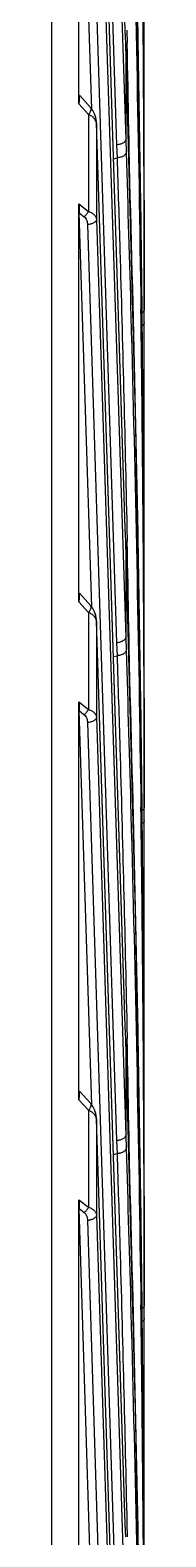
# Model space of a CAD drawing. Header units: millimetres. Extents: x 3299 to 14264, y 1863 to 5555.
# Drawn here: x 4326.89 to 4329.69, y 2664.88 to 2710.5 of the extents above; entities that cross this region are included whole.
import ezdxf

# ---------------------------------------------------------------- set-up
doc = ezdxf.new("R2010")
doc.units = ezdxf.units.MM

msp = doc.modelspace()

# ---------------------------------------------------------------- linework, layer by layer
at = {"color": 7, "linetype": 'Continuous'}
for p, q in [((4329.68745, 2506.47879), (4329.68745, 2834.06743)), ((4326.88745, 2536.97882), (4326.88745, 2803.5674)), ((4329.11277, 2710.48948), (4328.24194, 2737.82807)), ((4327.96846, 2734.75973), (4328.8519, 2707.02502)), ((4328.24194, 2734.91972), (4329.12538, 2707.185)), ((4329.11277, 2695.41409), (4328.24194, 2722.75269)), ((4329.11299, 2695.42364), (4328.24216, 2722.76226)), ((4327.71242, 2708.26461), (4327.71242, 2720.31166)), ((4328.09693, 2708.1082), (4327.71667, 2720.04602)), ((4327.96846, 2719.68435), (4328.8519, 2691.94963)), ((4328.24194, 2719.84433), (4329.12538, 2692.10962)), ((4329.68738, 2705.34823), (4329.62249, 2716.95973)), ((4329.11277, 2710.48948), (4329.11299, 2710.49903)), ((4329.12508, 2710.10288), (4329.11277, 2710.48948)), ((4329.12561, 2710.1029), (4329.11299, 2710.49903)), ((4329.16056, 2710.50011), (4329.16895, 2710.10374)), ((4329.12538, 2710.09335), (4329.12508, 2710.10288)), ((4329.12538, 2710.09335), (4329.12508, 2710.10288)), ((4329.12538, 2710.09335), (4329.12561, 2710.1029)), ((4329.12538, 2710.09335), (4329.12538, 2707.185)), ((4328.00148, 2707.94448), (4327.71242, 2708.26461)), ((4328.06879, 2708.14553), (4327.72356, 2708.52788)), ((4328.00148, 2707.94448), (4328.00148, 2705.00743)), ((4328.24194, 2707.6773), (4328.24216, 2707.68685)), ((4329.11277, 2680.3387), (4328.24194, 2707.6773)), ((4328.24194, 2707.6773), (4328.24194, 2704.76894)), ((4329.11299, 2680.34825), (4328.24216, 2707.68687)), ((4329.12538, 2707.185), (4329.13785, 2706.79178)), ((4328.8519, 2707.02502), (4328.86436, 2706.6318)), ((4328.7568, 2706.60574), (4328.86436, 2706.6318)), ((4329.57951, 2705.34689), (4329.57855, 2705.41536)), ((4329.62015, 2702.04319), (4329.57855, 2705.41536)), ((4327.71242, 2693.18923), (4327.71242, 2705.23627)), ((4327.71242, 2705.23627), (4328.00148, 2705.00743)), ((4328.09693, 2693.03281), (4327.71667, 2704.97063)), ((4327.71667, 2704.97063), (4327.87227, 2704.84744)), ((4329.6207, 2702.04319), (4329.57951, 2705.34689)), ((4329.68078, 2705.34821), (4329.68745, 2702.04402)), ((4329.68253, 2705.34822), (4329.68364, 2704.95245)), ((4329.68364, 2704.95245), (4329.68745, 2702.04402)), ((4329.68745, 2704.95246), (4329.68738, 2705.34812)), ((4327.96846, 2704.60896), (4328.8519, 2676.87424)), ((4328.24194, 2704.76894), (4329.12538, 2677.03423)), ((4329.68738, 2690.27284), (4329.62249, 2701.88434)), ((4329.11277, 2695.41409), (4329.11299, 2695.42364)), ((4329.12508, 2695.02749), (4329.11277, 2695.41409)), ((4329.12561, 2695.02751), (4329.11299, 2695.42364)), ((4329.16056, 2695.42472), (4329.16895, 2695.02836)), ((4329.12538, 2695.01796), (4329.12508, 2695.02749)), ((4329.12538, 2695.01796), (4329.12508, 2695.02749)), ((4329.12538, 2695.01796), (4329.12561, 2695.02751)), ((4329.12538, 2695.01796), (4329.12538, 2692.10962)), ((4328.00148, 2692.8691), (4327.71242, 2693.18923)), ((4328.06879, 2693.07015), (4327.72356, 2693.45249)), ((4328.00148, 2692.8691), (4328.00148, 2689.93204)), ((4328.24194, 2692.60191), (4328.24216, 2692.61146)), ((4329.11277, 2665.26331), (4328.24194, 2692.60191)), ((4328.24194, 2692.60191), (4328.24194, 2689.69355)), ((4329.11299, 2665.27286), (4328.24216, 2692.61148)), ((4328.8519, 2691.94963), (4328.86436, 2691.55641)), ((4329.12538, 2692.10962), (4329.13785, 2691.7164)), ((4328.7568, 2691.53035), (4328.86436, 2691.55641)), ((4329.57951, 2690.27151), (4329.57855, 2690.33997)), ((4329.62015, 2686.9678), (4329.57855, 2690.33997)), ((4327.71242, 2678.11384), (4327.71242, 2690.16088)), ((4327.71242, 2690.16088), (4328.00148, 2689.93204)), ((4328.09693, 2677.95742), (4327.71667, 2689.89524)), ((4327.71667, 2689.89524), (4327.87227, 2689.77206)), ((4329.6207, 2686.9678), (4329.57951, 2690.27151)), ((4329.68078, 2690.27282), (4329.68745, 2686.96863)), ((4329.68253, 2690.27283), (4329.68364, 2689.87706)), ((4329.68364, 2689.87706), (4329.68745, 2686.96863)), ((4329.68745, 2689.87707), (4329.68738, 2690.27273)), ((4327.96846, 2689.53357), (4328.8519, 2661.79886)), ((4328.24194, 2689.69355), (4329.12538, 2661.95884)), ((4329.68738, 2675.19745), (4329.62249, 2686.80895)), ((4329.11277, 2680.3387), (4329.11299, 2680.34825)), ((4329.12508, 2679.95211), (4329.11277, 2680.3387)), ((4329.12561, 2679.95212), (4329.11299, 2680.34825)), ((4329.16056, 2680.34934), (4329.16895, 2679.95297)), ((4329.12538, 2679.94257), (4329.12508, 2679.95211)), ((4329.12538, 2679.94257), (4329.12508, 2679.95211)), ((4329.12538, 2679.94257), (4329.12561, 2679.95212)), ((4329.12538, 2679.94257), (4329.12538, 2677.03423)), ((4328.00148, 2677.79371), (4327.71242, 2678.11384)), ((4328.06879, 2677.99476), (4327.72356, 2678.37711)), ((4328.00148, 2677.79371), (4328.00148, 2674.85665)), ((4328.24194, 2677.52652), (4328.24216, 2677.53607)), ((4329.11277, 2650.18792), (4328.24194, 2677.52652)), ((4328.24194, 2677.52652), (4328.24194, 2674.61817)), ((4329.11299, 2650.19747), (4328.24216, 2677.53609)), ((4328.8519, 2676.87424), (4328.86436, 2676.48103)), ((4329.12538, 2677.03423), (4329.13785, 2676.64101)), ((4328.7568, 2676.45496), (4328.86436, 2676.48103)), ((4329.57951, 2675.19612), (4329.57855, 2675.26458)), ((4329.62015, 2671.89241), (4329.57855, 2675.26458)), ((4327.71242, 2663.03845), (4327.71242, 2675.0855)), ((4327.71242, 2675.0855), (4328.00148, 2674.85665)), ((4328.09693, 2662.88204), (4327.71667, 2674.81986)), ((4327.71667, 2674.81986), (4327.87227, 2674.69667)), ((4329.6207, 2671.89241), (4329.57951, 2675.19612)), ((4329.68078, 2675.19744), (4329.68745, 2671.89324)), ((4329.68253, 2675.19744), (4329.68364, 2674.80168)), ((4329.68364, 2674.80168), (4329.68745, 2671.89324)), ((4329.68745, 2674.80168), (4329.68738, 2675.19734)), ((4327.96846, 2674.45818), (4328.8519, 2646.72347)), ((4328.24194, 2674.61817), (4329.12538, 2646.88345)), ((4329.68738, 2660.12206), (4329.62249, 2671.73356)), ((4329.11277, 2665.26331), (4329.11299, 2665.27286)), ((4329.12508, 2664.87672), (4329.11277, 2665.26331)), ((4329.12561, 2664.87674), (4329.11299, 2665.27286)), ((4329.16056, 2665.27395), (4329.16895, 2664.87758))]:
    msp.add_line(p, q, dxfattribs=at)
for points in [[(4329.62249, 2701.88434), (4329.43438, 2713.57313), (4329.12561, 2725.17829)], [(4329.62249, 2686.80895), (4329.43438, 2698.49775), (4329.12561, 2710.1029)], [(4328.24216, 2707.68687), (4328.23981, 2707.72759), (4328.21994, 2707.85014), (4328.18344, 2707.96175), (4328.13159, 2708.06223), (4328.06877, 2708.14555)], [(4329.62249, 2671.73356), (4329.43438, 2683.42236), (4329.12561, 2695.02751)], [(4328.24216, 2692.61148), (4328.23981, 2692.65221), (4328.21994, 2692.77475), (4328.18344, 2692.88636), (4328.13159, 2692.98684), (4328.06877, 2693.07016)], [(4329.62249, 2656.65817), (4329.43438, 2668.34697), (4329.12561, 2679.95212)], [(4328.24216, 2677.53609), (4328.23981, 2677.57682), (4328.21994, 2677.69936), (4328.18344, 2677.81097), (4328.13159, 2677.91145), (4328.06877, 2677.99478)]]:
    msp.add_lwpolyline(points, dxfattribs=at)
for centre, radius, start, end in [((3221.13486, 2702.04439), 1108.5526, 0.17075901, 0.55031445), ((3221.07528, 2704.95252), 1108.61218, 0.02044557, 0.39998763), ((3220.82876, 2686.81849), 1108.58477, 0.9322089, 1.20355688), ((3221.36099, 2686.97113), 1108.32645, 0.55031698, 0.77916036), ((3221.23527, 2689.87823), 1108.45218, 0.39998871, 0.62881836), ((3221.13486, 2686.96901), 1108.5526, 0.17075901, 0.55031445), ((3221.07528, 2689.87713), 1108.61218, 0.02044557, 0.39998763), ((3220.82876, 2671.7431), 1108.58477, 0.9322089, 1.20355688), ((3221.36099, 2671.89574), 1108.32645, 0.55031698, 0.77916036), ((3221.23527, 2674.80284), 1108.45218, 0.39998871, 0.62881836), ((3221.13486, 2671.89362), 1108.5526, 0.17075901, 0.55031445), ((3221.07527, 2674.80174), 1108.61218, 0.02044557, 0.39998763), ((3220.82876, 2656.66771), 1108.58477, 0.9322089, 1.20355688), ((3221.36099, 2656.82035), 1108.32645, 0.55031698, 0.77916036), ((3221.23527, 2659.72745), 1108.45218, 0.39998871, 0.62881836), ((3221.13486, 2656.81823), 1108.5526, 0.17075901, 0.55031445), ((3221.07528, 2659.72635), 1108.61218, 0.02044557, 0.39998763)]:
    msp.add_arc(centre, radius, start, end, dxfattribs=at)
for centre, major_axis, ratio, start_param, end_param in [((4327.7305, 2708.07254), (-0.00763, 0.45572), 0.03597001, -0.04117966, 1.1351157), ((4327.7305, 2705.09897), (-0.00642, 0.38747), 0.04362473, 1.20784204, 1.90765522), ((4327.7305, 2692.99715), (-0.00763, 0.45572), 0.03597001, -0.04117966, 1.1351157), ((4327.7305, 2690.02358), (-0.00642, 0.38747), 0.04362473, 1.20784204, 1.90765522), ((4327.7305, 2677.92176), (-0.00763, 0.45572), 0.03597001, -0.04117966, 1.1351157), ((4327.7305, 2674.94819), (-0.00642, 0.38747), 0.04362473, 1.20784204, 1.90765522)]:
    msp.add_ellipse(centre, major_axis=major_axis, ratio=ratio, start_param=start_param, end_param=end_param, dxfattribs=at)
for points, knots in [([(4329.57855, 2705.41536), (4329.55547, 2707.0617), (4329.44847, 2713.64708), (4329.28275, 2720.2315), (4329.12538, 2725.16874)], [0, 0, 0, 0, 0.2499909, 1, 1, 1, 1]), ([(4329.13785, 2721.86717), (4329.1899, 2720.21543), (4329.38332, 2713.60837), (4329.51755, 2706.99957), (4329.58496, 2702.0427)], [0, 0, 0, 0, 0.25001297, 1, 1, 1, 1]), ([(4329.57855, 2690.33997), (4329.55547, 2691.98631), (4329.44847, 2698.57169), (4329.28275, 2705.15612), (4329.12538, 2710.09335)], [0, 0, 0, 0, 0.2499909, 1, 1, 1, 1]), ([(4328.00148, 2707.94448), (4328.00988, 2707.95485), (4328.0255, 2707.97537), (4328.04582, 2708.00638), (4328.06192, 2708.03608), (4328.07347, 2708.06383), (4328.08023, 2708.08913), (4328.08208, 2708.11154), (4328.07916, 2708.12809), (4328.07402, 2708.1389), (4328.07065, 2708.14347), (4328.06879, 2708.14553)], [0, 0, 0, 0, 0.17778142, 0.34327419, 0.49370052, 0.62725911, 0.74296293, 0.84127321, 0.92488143, 0.96303028, 1, 1, 1, 1]), ([(4328.16982, 2707.82861), (4328.15941, 2707.83998), (4328.13632, 2707.8622), (4328.09689, 2707.89257), (4328.0516, 2707.92055), (4328.01872, 2707.93677), (4328.00148, 2707.94448)], [0, 0, 0, 0, 0.22478684, 0.46609785, 0.72454175, 1, 1, 1, 1]), ([(4328.23064, 2707.73024), (4328.22455, 2707.74771), (4328.20736, 2707.78284), (4328.18349, 2707.81368), (4328.16982, 2707.82861)], [0, 0, 0, 0, 0.47741075, 1, 1, 1, 1]), ([(4328.24194, 2707.6773), (4328.24158, 2707.68173), (4328.23955, 2707.69969), (4328.23511, 2707.71737), (4328.23064, 2707.73024)], [0, 0, 0, 0, 0.24595699, 1, 1, 1, 1]), ([(4329.12538, 2707.185), (4329.12461, 2707.17511), (4329.11934, 2707.15459), (4329.10192, 2707.1262), (4329.07578, 2707.1001), (4329.04183, 2707.07689), (4329.00113, 2707.05716), (4328.95491, 2707.0415), (4328.90461, 2707.03038), (4328.86969, 2707.02626), (4328.8519, 2707.02502)], [0, 0, 0, 0, 0.08772091, 0.18355434, 0.29117079, 0.41195035, 0.5454179, 0.68978003, 0.84241004, 1, 1, 1, 1]), ([(4329.13785, 2706.79178), (4329.13708, 2706.78189), (4329.13183, 2706.76136), (4329.11442, 2706.73297), (4329.08828, 2706.70686), (4329.05434, 2706.68364), (4329.01363, 2706.66392), (4328.96739, 2706.64826), (4328.91708, 2706.63715), (4328.88215, 2706.63304), (4328.86436, 2706.6318)], [0, 0, 0, 0, 0.0877156, 0.18353187, 0.29113033, 0.4118983, 0.54536415, 0.68973523, 0.84238389, 1, 1, 1, 1]), ([(4329.13785, 2706.79178), (4329.1899, 2705.14005), (4329.38332, 2698.53298), (4329.51755, 2691.92418), (4329.58496, 2686.96731)], [0, 0, 0, 0, 0.25001297, 1, 1, 1, 1]), ([(4328.86436, 2706.6318), (4328.89377, 2705.69798), (4329.00668, 2701.96268), (4329.10068, 2698.22681), (4329.16056, 2695.42472)], [0, 0, 0, 0, 0.25000789, 1, 1, 1, 1]), ([(4328.00148, 2705.00743), (4327.99293, 2704.99266), (4327.97438, 2704.96351), (4327.94327, 2704.92191), (4327.90926, 2704.88287), (4327.88481, 2704.85878), (4327.87227, 2704.84744)], [0, 0, 0, 0, 0.24801784, 0.50162104, 0.75440247, 1, 1, 1, 1]), ([(4328.00148, 2705.00743), (4328.01958, 2705.00164), (4328.05402, 2704.98888), (4328.10138, 2704.96499), (4328.14217, 2704.93767), (4328.17618, 2704.90757), (4328.20329, 2704.87519), (4328.22346, 2704.84101), (4328.23672, 2704.80549), (4328.24097, 2704.78106), (4328.24194, 2704.76894)], [0, 0, 0, 0, 0.15890406, 0.30634134, 0.44247156, 0.56814851, 0.68474131, 0.79409111, 0.8983563, 1, 1, 1, 1]), ([(4327.87227, 2704.84744), (4327.89001, 2704.83341), (4327.91218, 2704.80697), (4327.93348, 2704.76775), (4327.95008, 2704.72717), (4327.96349, 2704.67413), (4327.96776, 2704.63069), (4327.96846, 2704.60896)], [0, 0, 0, 0, 0.2566949, 0.38208926, 0.50638538, 0.7532511, 1, 1, 1, 1]), ([(4328.24194, 2704.76894), (4328.24116, 2704.75905), (4328.23589, 2704.73853), (4328.21847, 2704.71014), (4328.19233, 2704.68404), (4328.15839, 2704.66082), (4328.11768, 2704.6411), (4328.07146, 2704.62544), (4328.02116, 2704.61432), (4327.98624, 2704.6102), (4327.96846, 2704.60896)], [0, 0, 0, 0, 0.08772091, 0.18355434, 0.29117079, 0.41195035, 0.5454179, 0.68978003, 0.84241004, 1, 1, 1, 1]), ([(4329.68745, 2702.04402), (4329.68745, 2702.03493), (4329.68439, 2702.01605), (4329.67118, 2701.98932), (4329.65004, 2701.96452), (4329.63217, 2701.95039), (4329.62227, 2701.9437)], [0, 0, 0, 0, 0.21945136, 0.45317329, 0.71149675, 1, 1, 1, 1]), ([(4329.68745, 2701.64836), (4329.68745, 2701.63946), (4329.68453, 2701.621), (4329.67187, 2701.5948), (4329.65158, 2701.5704), (4329.63438, 2701.55644), (4329.62485, 2701.54981)], [0, 0, 0, 0, 0.22035157, 0.45449339, 0.71249994, 1, 1, 1, 1]), ([(4329.57855, 2675.26458), (4329.55547, 2676.91092), (4329.44847, 2683.4963), (4329.28275, 2690.08073), (4329.12538, 2695.01796)], [0, 0, 0, 0, 0.2499909, 1, 1, 1, 1]), ([(4328.00148, 2692.8691), (4328.00988, 2692.87946), (4328.0255, 2692.89998), (4328.04582, 2692.931), (4328.06192, 2692.96069), (4328.07347, 2692.98844), (4328.08023, 2693.01374), (4328.08208, 2693.03615), (4328.07916, 2693.0527), (4328.07402, 2693.06352), (4328.07065, 2693.06809), (4328.06879, 2693.07015)], [0, 0, 0, 0, 0.17778142, 0.34327419, 0.49370052, 0.62725911, 0.74296293, 0.84127321, 0.92488143, 0.96303028, 1, 1, 1, 1]), ([(4328.16982, 2692.75322), (4328.15941, 2692.76459), (4328.13632, 2692.78681), (4328.09689, 2692.81718), (4328.0516, 2692.84516), (4328.01872, 2692.86138), (4328.00148, 2692.8691)], [0, 0, 0, 0, 0.22478684, 0.46609785, 0.72454175, 1, 1, 1, 1]), ([(4328.23064, 2692.65485), (4328.22455, 2692.67232), (4328.20736, 2692.70745), (4328.18349, 2692.73829), (4328.16982, 2692.75322)], [0, 0, 0, 0, 0.47741075, 1, 1, 1, 1]), ([(4328.24194, 2692.60191), (4328.24158, 2692.60634), (4328.23955, 2692.62431), (4328.23511, 2692.64198), (4328.23064, 2692.65485)], [0, 0, 0, 0, 0.24595699, 1, 1, 1, 1]), ([(4329.12538, 2692.10962), (4329.12461, 2692.09972), (4329.11934, 2692.0792), (4329.10192, 2692.05082), (4329.07578, 2692.02471), (4329.04183, 2692.0015), (4329.00113, 2691.98178), (4328.95491, 2691.96611), (4328.90461, 2691.95499), (4328.86969, 2691.95087), (4328.8519, 2691.94963)], [0, 0, 0, 0, 0.08772091, 0.18355434, 0.29117079, 0.41195035, 0.5454179, 0.68978003, 0.84241004, 1, 1, 1, 1]), ([(4329.13785, 2691.7164), (4329.13708, 2691.7065), (4329.13183, 2691.68597), (4329.11442, 2691.65758), (4329.08828, 2691.63147), (4329.05434, 2691.60825), (4329.01363, 2691.58853), (4328.96739, 2691.57287), (4328.91708, 2691.56176), (4328.88215, 2691.55765), (4328.86436, 2691.55641)], [0, 0, 0, 0, 0.0877156, 0.18353187, 0.29113033, 0.4118983, 0.54536415, 0.68973523, 0.84238389, 1, 1, 1, 1]), ([(4329.13785, 2691.7164), (4329.1899, 2690.06466), (4329.38332, 2683.45759), (4329.51755, 2676.8488), (4329.58496, 2671.89192)], [0, 0, 0, 0, 0.25001297, 1, 1, 1, 1]), ([(4328.86436, 2691.55641), (4328.89377, 2690.6226), (4329.00668, 2686.88729), (4329.10068, 2683.15142), (4329.16056, 2680.34934)], [0, 0, 0, 0, 0.25000789, 1, 1, 1, 1]), ([(4328.00148, 2689.93204), (4327.99293, 2689.91728), (4327.97438, 2689.88813), (4327.94327, 2689.84652), (4327.90926, 2689.80748), (4327.88481, 2689.78339), (4327.87227, 2689.77206)], [0, 0, 0, 0, 0.24801784, 0.50162104, 0.75440247, 1, 1, 1, 1]), ([(4328.00148, 2689.93204), (4328.01958, 2689.92625), (4328.05402, 2689.91349), (4328.10138, 2689.8896), (4328.14217, 2689.86229), (4328.17618, 2689.83218), (4328.20329, 2689.7998), (4328.22346, 2689.76562), (4328.23672, 2689.73011), (4328.24097, 2689.70568), (4328.24194, 2689.69355)], [0, 0, 0, 0, 0.15890406, 0.30634134, 0.44247156, 0.56814851, 0.68474131, 0.79409111, 0.8983563, 1, 1, 1, 1]), ([(4327.87227, 2689.77206), (4327.89001, 2689.75802), (4327.91218, 2689.73158), (4327.93348, 2689.69236), (4327.95008, 2689.65178), (4327.96349, 2689.59874), (4327.96776, 2689.5553), (4327.96846, 2689.53357)], [0, 0, 0, 0, 0.2566949, 0.38208926, 0.50638538, 0.7532511, 1, 1, 1, 1]), ([(4328.24194, 2689.69355), (4328.24116, 2689.68366), (4328.23589, 2689.66314), (4328.21847, 2689.63475), (4328.19233, 2689.60865), (4328.15839, 2689.58544), (4328.11768, 2689.56572), (4328.07146, 2689.55005), (4328.02116, 2689.53893), (4327.98624, 2689.53481), (4327.96846, 2689.53357)], [0, 0, 0, 0, 0.08772091, 0.18355434, 0.29117079, 0.41195035, 0.5454179, 0.68978003, 0.84241004, 1, 1, 1, 1]), ([(4329.68745, 2686.96863), (4329.68745, 2686.95954), (4329.68439, 2686.94066), (4329.67118, 2686.91393), (4329.65004, 2686.88913), (4329.63217, 2686.875), (4329.62227, 2686.86831)], [0, 0, 0, 0, 0.21945136, 0.45317329, 0.71149675, 1, 1, 1, 1]), ([(4329.68745, 2686.57297), (4329.68745, 2686.56407), (4329.68453, 2686.54562), (4329.67187, 2686.51941), (4329.65158, 2686.49502), (4329.63438, 2686.48105), (4329.62485, 2686.47442)], [0, 0, 0, 0, 0.22035157, 0.45449339, 0.71249994, 1, 1, 1, 1]), ([(4329.57855, 2660.1892), (4329.55547, 2661.83553), (4329.44847, 2668.42091), (4329.28275, 2675.00534), (4329.12538, 2679.94257)], [0, 0, 0, 0, 0.2499909, 1, 1, 1, 1]), ([(4328.00148, 2677.79371), (4328.00988, 2677.80407), (4328.0255, 2677.82459), (4328.04582, 2677.85561), (4328.06192, 2677.8853), (4328.07347, 2677.91306), (4328.08023, 2677.93835), (4328.08208, 2677.96076), (4328.07916, 2677.97731), (4328.07402, 2677.98813), (4328.07065, 2677.9927), (4328.06879, 2677.99476)], [0, 0, 0, 0, 0.17778142, 0.34327419, 0.49370052, 0.62725911, 0.74296293, 0.84127321, 0.92488143, 0.96303028, 1, 1, 1, 1]), ([(4328.16982, 2677.67784), (4328.15941, 2677.68921), (4328.13632, 2677.71142), (4328.09689, 2677.74179), (4328.0516, 2677.76977), (4328.01872, 2677.78599), (4328.00148, 2677.79371)], [0, 0, 0, 0, 0.22478684, 0.46609785, 0.72454175, 1, 1, 1, 1]), ([(4328.23064, 2677.57946), (4328.22455, 2677.59693), (4328.20736, 2677.63206), (4328.18349, 2677.6629), (4328.16982, 2677.67784)], [0, 0, 0, 0, 0.47741075, 1, 1, 1, 1]), ([(4328.24194, 2677.52652), (4328.24158, 2677.53095), (4328.23955, 2677.54892), (4328.23511, 2677.56659), (4328.23064, 2677.57946)], [0, 0, 0, 0, 0.24595699, 1, 1, 1, 1]), ([(4329.12538, 2677.03423), (4329.12461, 2677.02434), (4329.11934, 2677.00381), (4329.10192, 2676.97543), (4329.07578, 2676.94932), (4329.04183, 2676.92611), (4329.00113, 2676.90639), (4328.95491, 2676.89072), (4328.90461, 2676.87961), (4328.86969, 2676.87548), (4328.8519, 2676.87424)], [0, 0, 0, 0, 0.08772091, 0.18355434, 0.29117079, 0.41195035, 0.5454179, 0.68978003, 0.84241004, 1, 1, 1, 1]), ([(4329.13785, 2676.64101), (4329.13708, 2676.63111), (4329.13183, 2676.61059), (4329.11442, 2676.58219), (4329.08828, 2676.55608), (4329.05434, 2676.53287), (4329.01363, 2676.51315), (4328.96739, 2676.49749), (4328.91708, 2676.48637), (4328.88215, 2676.48226), (4328.86436, 2676.48103)], [0, 0, 0, 0, 0.0877156, 0.18353187, 0.29113033, 0.4118983, 0.54536415, 0.68973523, 0.84238389, 1, 1, 1, 1]), ([(4329.13785, 2676.64101), (4329.1899, 2674.98927), (4329.38332, 2668.38221), (4329.51755, 2661.77341), (4329.58496, 2656.81654)], [0, 0, 0, 0, 0.25001297, 1, 1, 1, 1]), ([(4328.86436, 2676.48103), (4328.89377, 2675.54721), (4329.00668, 2671.81191), (4329.10068, 2668.07603), (4329.16056, 2665.27395)], [0, 0, 0, 0, 0.25000789, 1, 1, 1, 1]), ([(4328.00148, 2674.85665), (4327.99293, 2674.84189), (4327.97438, 2674.81274), (4327.94327, 2674.77114), (4327.90926, 2674.73209), (4327.88481, 2674.708), (4327.87227, 2674.69667)], [0, 0, 0, 0, 0.24801784, 0.50162104, 0.75440247, 1, 1, 1, 1]), ([(4328.00148, 2674.85665), (4328.01958, 2674.85086), (4328.05402, 2674.8381), (4328.10138, 2674.81421), (4328.14217, 2674.7869), (4328.17618, 2674.7568), (4328.20329, 2674.72441), (4328.22346, 2674.69023), (4328.23672, 2674.65472), (4328.24097, 2674.63029), (4328.24194, 2674.61817)], [0, 0, 0, 0, 0.15890406, 0.30634134, 0.44247156, 0.56814851, 0.68474131, 0.79409111, 0.8983563, 1, 1, 1, 1]), ([(4327.87227, 2674.69667), (4327.89001, 2674.68263), (4327.91218, 2674.65619), (4327.93348, 2674.61698), (4327.95008, 2674.57639), (4327.96349, 2674.52335), (4327.96776, 2674.47991), (4327.96846, 2674.45818)], [0, 0, 0, 0, 0.2566949, 0.38208926, 0.50638538, 0.7532511, 1, 1, 1, 1]), ([(4328.24194, 2674.61817), (4328.24116, 2674.60827), (4328.23589, 2674.58775), (4328.21847, 2674.55937), (4328.19233, 2674.53326), (4328.15839, 2674.51005), (4328.11768, 2674.49033), (4328.07146, 2674.47466), (4328.02116, 2674.46354), (4327.98624, 2674.45942), (4327.96846, 2674.45818)], [0, 0, 0, 0, 0.08772091, 0.18355434, 0.29117079, 0.41195035, 0.5454179, 0.68978003, 0.84241004, 1, 1, 1, 1]), ([(4329.68745, 2671.89324), (4329.68745, 2671.88415), (4329.68439, 2671.86527), (4329.67118, 2671.83855), (4329.65004, 2671.81374), (4329.63217, 2671.79961), (4329.62227, 2671.79293)], [0, 0, 0, 0, 0.21945136, 0.45317329, 0.71149675, 1, 1, 1, 1]), ([(4329.68745, 2671.49758), (4329.68745, 2671.48868), (4329.68453, 2671.47023), (4329.67187, 2671.44402), (4329.65158, 2671.41963), (4329.63438, 2671.40566), (4329.62485, 2671.39903)], [0, 0, 0, 0, 0.22035157, 0.45449339, 0.71249994, 1, 1, 1, 1])]:
    msp.add_open_spline(points, degree=3, knots=knots, dxfattribs=at)

doc.saveas('drawing.dxf')
